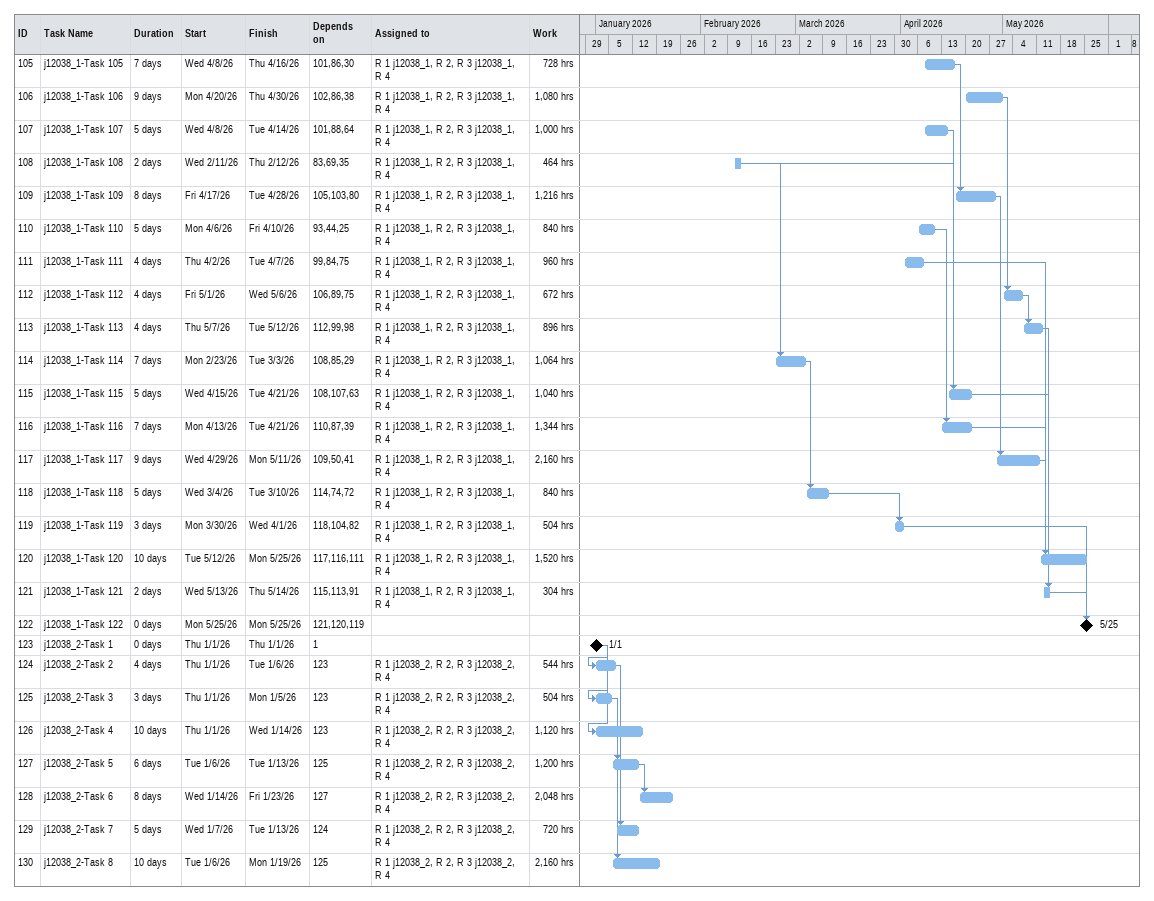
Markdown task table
| ID | Task | Duration | Start | Finish | Predecessors | Resources | Work (h) |
|---|---|---|---|---|---|---|---|
| 105 | j12038_1-Task 105 | 7d | 2026-04-08 | 2026-04-16 | 101, 86, 30 | R 1 j12038_1, R 2, R 3 j12038_1, R 4 | 728 |
| 106 | j12038_1-Task 106 | 9d | 2026-04-20 | 2026-04-30 | 102, 86, 38 | R 1 j12038_1, R 2, R 3 j12038_1, R 4 | 1080 |
| 107 | j12038_1-Task 107 | 5d | 2026-04-08 | 2026-04-14 | 101, 88, 64 | R 1 j12038_1, R 2, R 3 j12038_1, R 4 | 1000 |
| 108 | j12038_1-Task 108 | 2d | 2026-02-11 | 2026-02-12 | 83, 69, 35 | R 1 j12038_1, R 2, R 3 j12038_1, R 4 | 464 |
| 109 | j12038_1-Task 109 | 8d | 2026-04-17 | 2026-04-28 | 105, 103, 80 | R 1 j12038_1, R 2, R 3 j12038_1, R 4 | 1216 |
| 110 | j12038_1-Task 110 | 5d | 2026-04-06 | 2026-04-10 | 93, 44, 25 | R 1 j12038_1, R 2, R 3 j12038_1, R 4 | 840 |
| 111 | j12038_1-Task 111 | 4d | 2026-04-02 | 2026-04-07 | 99, 84, 75 | R 1 j12038_1, R 2, R 3 j12038_1, R 4 | 960 |
| 112 | j12038_1-Task 112 | 4d | 2026-05-01 | 2026-05-06 | 106, 89, 75 | R 1 j12038_1, R 2, R 3 j12038_1, R 4 | 672 |
| 113 | j12038_1-Task 113 | 4d | 2026-05-07 | 2026-05-12 | 112, 99, 98 | R 1 j12038_1, R 2, R 3 j12038_1, R 4 | 896 |
| 114 | j12038_1-Task 114 | 7d | 2026-02-23 | 2026-03-03 | 108, 85, 29 | R 1 j12038_1, R 2, R 3 j12038_1, R 4 | 1064 |
| 115 | j12038_1-Task 115 | 5d | 2026-04-15 | 2026-04-21 | 108, 107, 63 | R 1 j12038_1, R 2, R 3 j12038_1, R 4 | 1040 |
| 116 | j12038_1-Task 116 | 7d | 2026-04-13 | 2026-04-21 | 110, 87, 39 | R 1 j12038_1, R 2, R 3 j12038_1, R 4 | 1344 |
| 117 | j12038_1-Task 117 | 9d | 2026-04-29 | 2026-05-11 | 109, 50, 41 | R 1 j12038_1, R 2, R 3 j12038_1, R 4 | 2160 |
| 118 | j12038_1-Task 118 | 5d | 2026-03-04 | 2026-03-10 | 114, 74, 72 | R 1 j12038_1, R 2, R 3 j12038_1, R 4 | 840 |
| 119 | j12038_1-Task 119 | 3d | 2026-03-30 | 2026-04-01 | 118, 104, 82 | R 1 j12038_1, R 2, R 3 j12038_1, R 4 | 504 |
| 120 | j12038_1-Task 120 | 10d | 2026-05-12 | 2026-05-25 | 117, 116, 111 | R 1 j12038_1, R 2, R 3 j12038_1, R 4 | 1520 |
| 121 | j12038_1-Task 121 | 2d | 2026-05-13 | 2026-05-14 | 115, 113, 91 | R 1 j12038_1, R 2, R 3 j12038_1, R 4 | 304 |
| 122 | j12038_1-Task 122 | 0d | 2026-05-25 | 2026-05-25 | 121, 120, 119 |  |  |
| 123 | j12038_2-Task 1 | 0d | 2026-01-01 | 2026-01-01 | 1 |  |  |
| 124 | j12038_2-Task 2 | 4d | 2026-01-01 | 2026-01-06 | 123 | R 1 j12038_2, R 2, R 3 j12038_2, R 4 | 544 |
| 125 | j12038_2-Task 3 | 3d | 2026-01-01 | 2026-01-05 | 123 | R 1 j12038_2, R 2, R 3 j12038_2, R 4 | 504 |
| 126 | j12038_2-Task 4 | 10d | 2026-01-01 | 2026-01-14 | 123 | R 1 j12038_2, R 2, R 3 j12038_2, R 4 | 1120 |
| 127 | j12038_2-Task 5 | 6d | 2026-01-06 | 2026-01-13 | 125 | R 1 j12038_2, R 2, R 3 j12038_2, R 4 | 1200 |
| 128 | j12038_2-Task 6 | 8d | 2026-01-14 | 2026-01-23 | 127 | R 1 j12038_2, R 2, R 3 j12038_2, R 4 | 2048 |
| 129 | j12038_2-Task 7 | 5d | 2026-01-07 | 2026-01-13 | 124 | R 1 j12038_2, R 2, R 3 j12038_2, R 4 | 720 |
| 130 | j12038_2-Task 8 | 10d | 2026-01-06 | 2026-01-19 | 125 | R 1 j12038_2, R 2, R 3 j12038_2, R 4 | 2160 |
